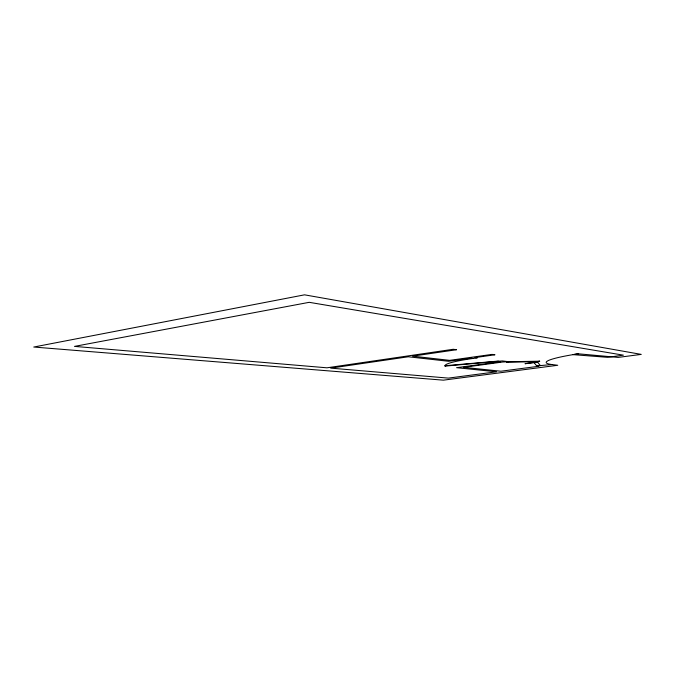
<?xml version="1.0" encoding="UTF-8"?>
<svg xmlns="http://www.w3.org/2000/svg" width="675" height="675" viewBox="0 0 675 675"><rect width="100%" height="100%" fill="white"/><g stroke="black" fill="none" stroke-linecap="round" stroke-linejoin="round"><path stroke-width="1.01" d="M539.671 361.209L537.528 361.699L506.647 362.213L508.739 361.716L539.671 361.209A37.952 3.873 -4.9 0 1 525.007 363.715A35.952 3.442 -5 0 1 537.713 362.281L540.371 365.597L551.947 364.534A67.728 6.564 -5.4 0 1 578.492 353.759M473.065 358.442L470.804 358.172L448.63 361.285L408.291 356.78L330.699 368.128L448.394 378.11L496.555 371.798L456.578 367.689L500.276 361.733L498.099 361.1L444.901 365.74L445.196 366.103A53.595 5.527 -4.9 0 1 473.065 358.442L477.276 357.86L475.023 357.581L494.969 354.78L492.016 354.392L449.651 360.357L412.577 356.155L456.578 349.726L453.22 349.279L326.936 367.808L74.486 346.393L309.218 302.324L623.388 355.168L607.66 357.328L572.856 354.628L578.171 353.801L618.131 357.404L641.25 354.392L304.543 294.832L33.75 347.034L443.382 380.168L557.736 365.276L551.947 364.534M537.688 362.281L534.001 362.627L536.802 365.934L540.371 365.597L536.473 366.112L538.27 366.331L500.892 371.225L463.607 367.327L502.656 362.019L508.739 361.716L502.301 360.931L445.196 366.103"/></g></svg>
